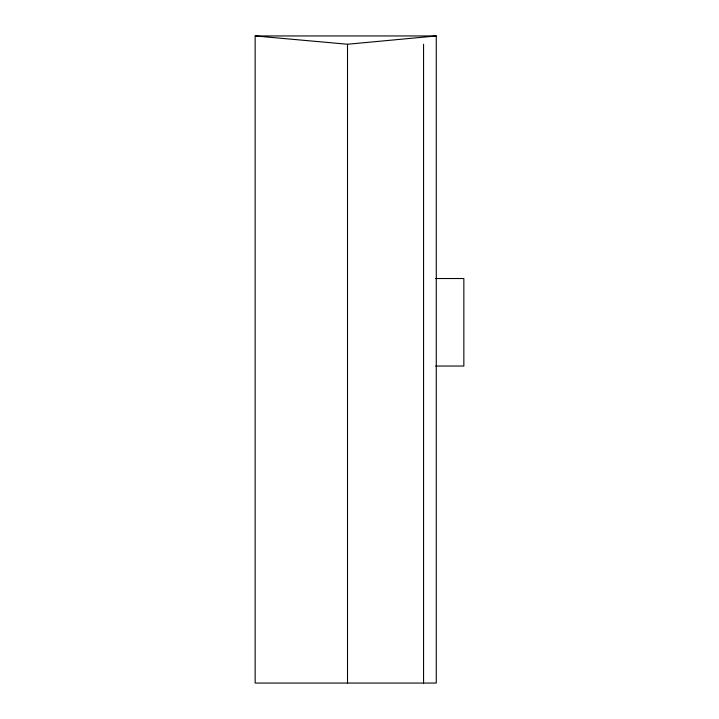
<?xml version="1.0" encoding="UTF-8"?>
<svg xmlns="http://www.w3.org/2000/svg" width="719" height="719" viewBox="0 0 719 719"><rect width="100%" height="100%" fill="white"/><g stroke="black" fill="none" stroke-linecap="round" stroke-linejoin="round"><path stroke-width="1.08" d="M255.146 35.95L347.511 44.245L436.28 35.95L436.28 683.05L255.146 683.05L255.146 35.95L436.28 35.95M435.624 278.523L463.854 278.523L463.854 366.043L435.624 366.043M423.563 44.245L423.563 683.05M347.511 44.245L347.511 683.05"/></g></svg>
